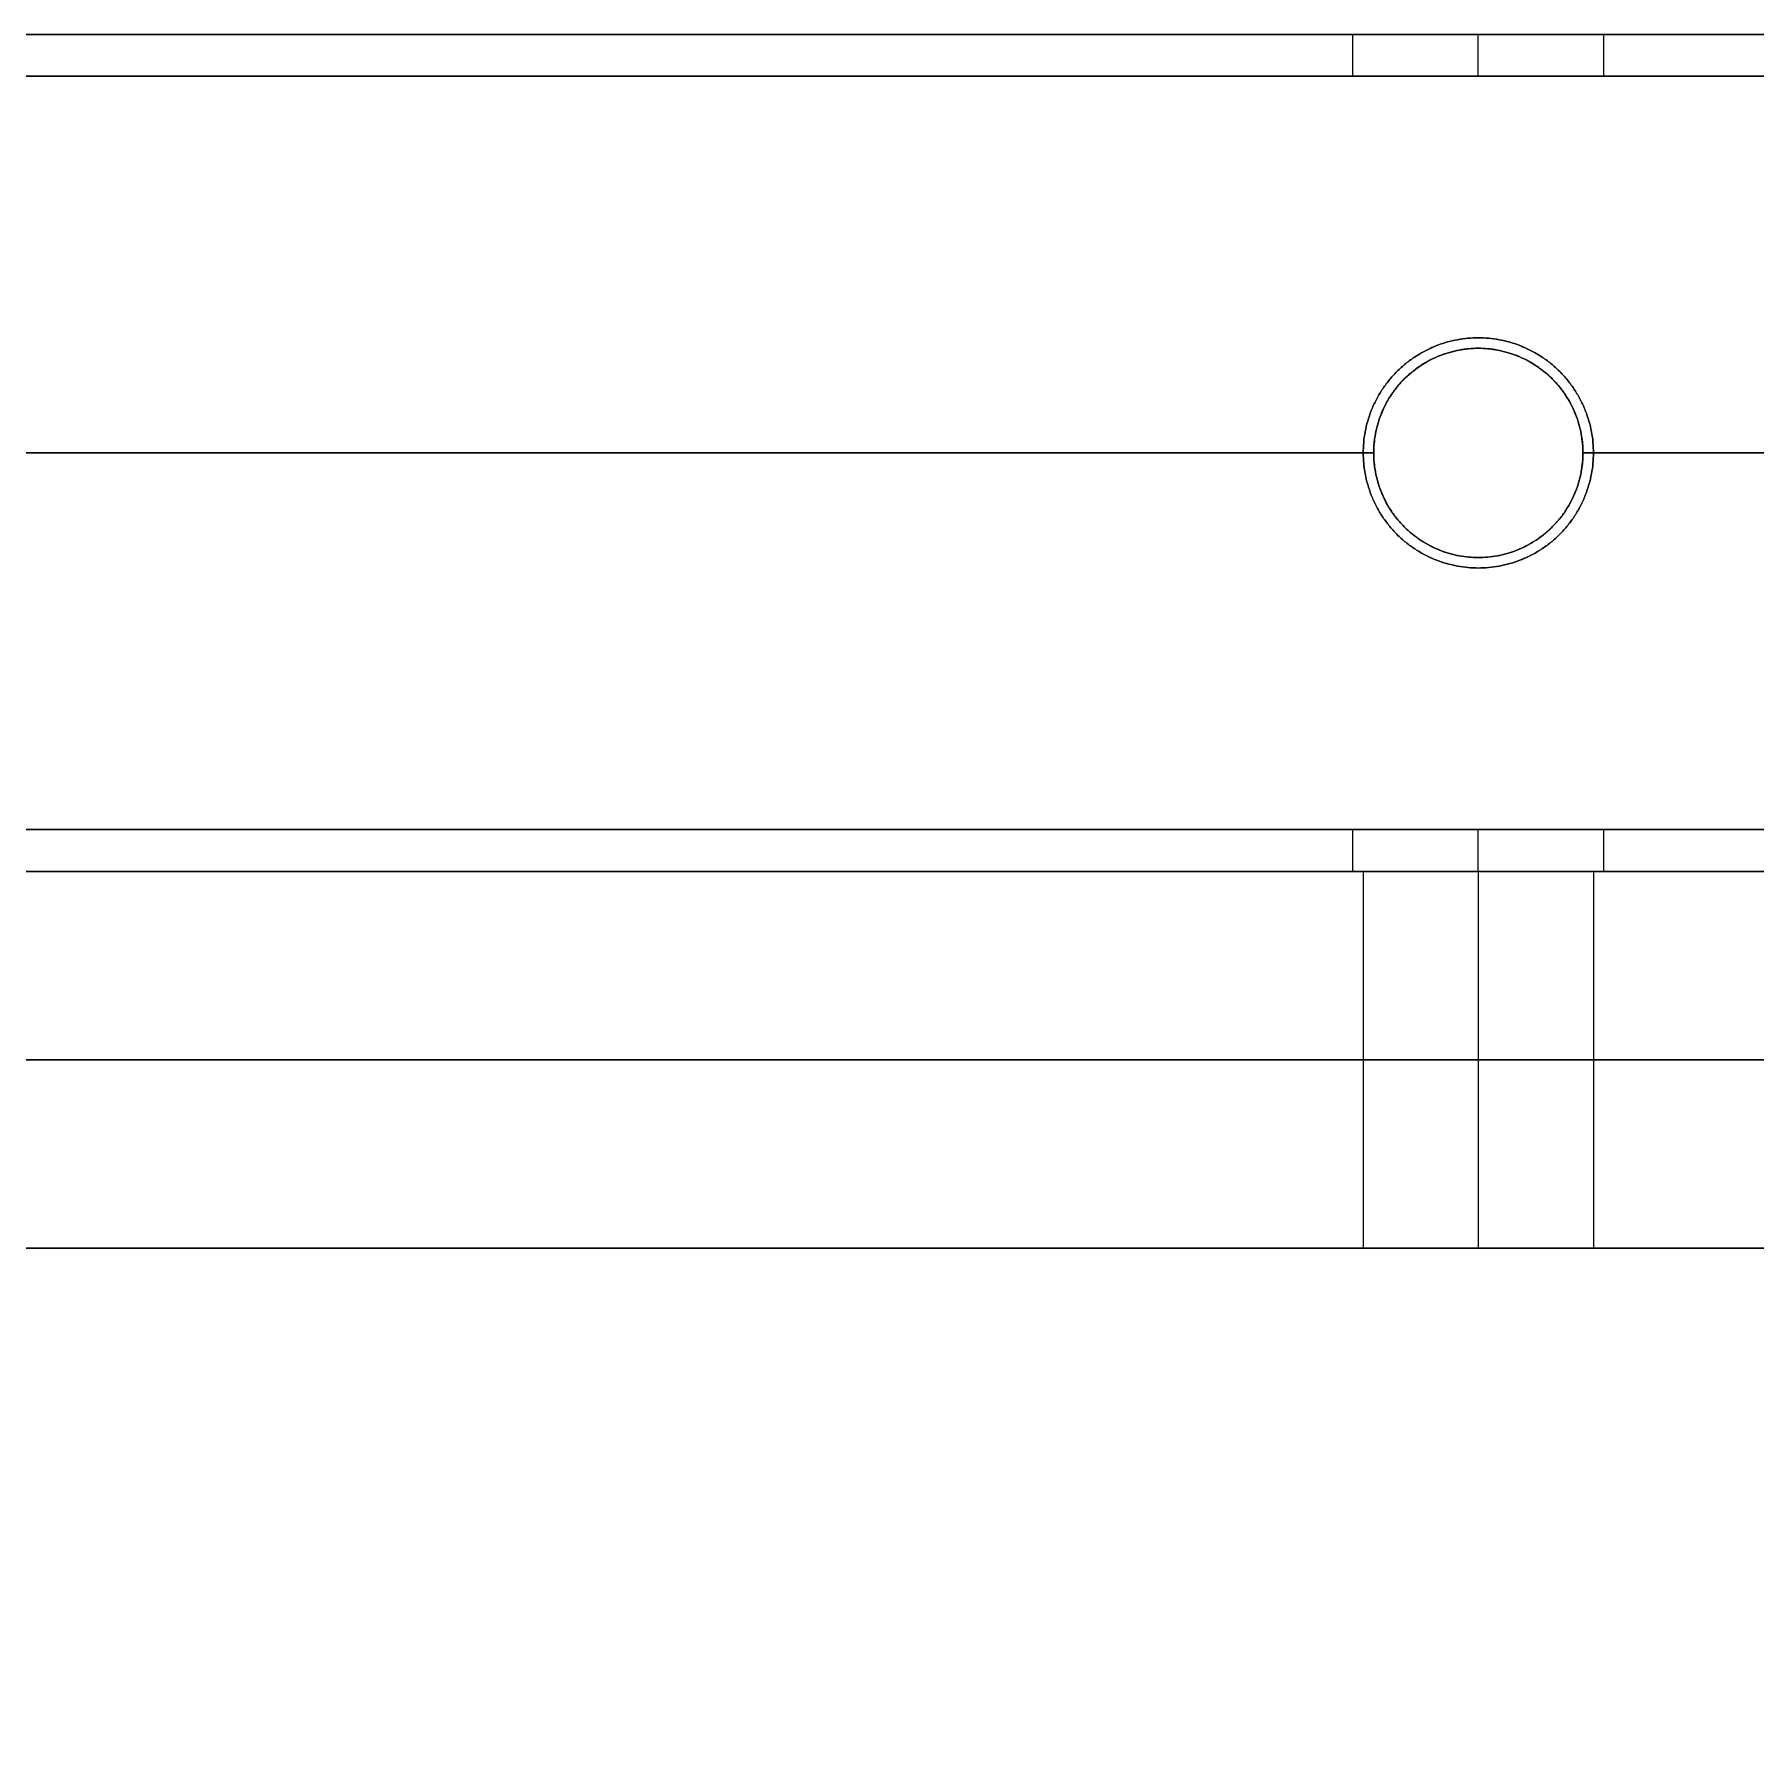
# Model space of a CAD drawing. Header units: millimetres. Extents: x -6529 to 809, y -8611 to 207.
# Drawn here: x 644.5 to 726.8, y 125.1 to 207.4 of the extents above; entities that cross this region are included whole.
import ezdxf

# ---------------------------------------------------------------- set-up
doc = ezdxf.new("R2010")
doc.units = ezdxf.units.MM
doc.header["$MEASUREMENT"] = 0
doc.layers.add('platen', color=7, linetype='Continuous', true_color=0x007f00)
doc.layers.add('staal', color=5, linetype='Continuous', true_color=0x0000ff)

# ---------------------------------------------------------------- blocks, each defined once
blk = doc.blocks.new('plaat base')
at = {"layer": 'platen'}
for p, q in [((1220.5, 43.5), (1220.5, 43.5, 18)), ((1215, 38), (1215, 38, 18)), ((1226, 38), (1226, 38, 18)), ((1220.5, 32.5), (1220.5, 32.5, 18))]:
    blk.add_line(p, q, dxfattribs=at)
for points in [[(1258, 58), (1108, 58), (958, 58)], [(1258, 58, 18), (1108, 58, 18), (958, 58, 18)], [(1258, 58, 9), (1108, 58, 9), (958, 58, 9)]]:
    blk.add_open_spline(points, degree=2, dxfattribs=at)
for points in [[(1220.5, 43.5), (1226, 43.5), (1226, 38), (1226, 32.5), (1220.5, 32.5), (1215, 32.5), (1215, 38), (1215, 43.5), (1220.5, 43.5)], [(1220.5, 43.5, 18), (1226, 43.5, 18), (1226, 38, 18), (1226, 32.5, 18), (1220.5, 32.5, 18), (1215, 32.5, 18), (1215, 38, 18), (1215, 43.5, 18), (1220.5, 43.5, 18)]]:
    blk.add_rational_spline(points, [1, 0.707106781187, 1, 0.707106781187, 1, 0.707106781187, 1, 0.707106781187, 1], degree=2, knots=[-31.415927, -31.415927, -31.415927, -23.561945, -23.561945, -15.707963, -15.707963, -7.853982, -7.853982, 0, 0, 0], dxfattribs=at)
blk = doc.blocks.new('top plaat')
at = {"layer": 'platen'}
for p, q in [((1220.5, 25.5), (1220.5, 25.5, 18)), ((1215, 20), (1215, 20, 18)), ((1226, 20), (1226, 20, 18)), ((1220.5, 14.5), (1220.5, 14.5, 18))]:
    blk.add_line(p, q, dxfattribs=at)
for points in [[(1276, 40), (967, 40), (658, 40)], [(1276, 40, 18), (967, 40, 18), (658, 40, 18)], [(1276, 40, 9), (967, 40, 9), (658, 40, 9)]]:
    blk.add_open_spline(points, degree=2, dxfattribs=at)
for points, knots in [([(1220.5, 25.5), (1226, 25.5), (1226, 20), (1226, 14.5), (1220.5, 14.5), (1215, 14.5), (1215, 20), (1215, 25.5), (1220.5, 25.5)], [-31.415927, -31.415927, -31.415927, -23.561945, -23.561945, -15.707963, -15.707963, -7.853982, -7.853982, 0, 0, 0]), ([(1220.5, 25.5, 18), (1226, 25.5, 18), (1226, 20, 18), (1226, 14.5, 18), (1220.5, 14.5, 18), (1215, 14.5, 18), (1215, 20, 18), (1215, 25.5, 18), (1220.5, 25.5, 18)], [-31.415927, -31.415927, -31.415927, -23.561945, -23.561945, -15.707963, -15.707963, -7.853982, -7.853982, 0, 0, 0]), ([(1220.5, 25.5, 9), (1215, 25.5, 9), (1215, 20, 9), (1215, 14.5, 9), (1220.5, 14.5, 9), (1226, 14.5, 9), (1226, 20, 9), (1226, 25.5, 9), (1220.5, 25.5, 9)], [0, 0, 0, 7.853982, 7.853982, 15.707963, 15.707963, 23.561945, 23.561945, 31.415927, 31.415927, 31.415927])]:
    blk.add_rational_spline(points, [1, 0.707106781187, 1, 0.707106781187, 1, 0.707106781187, 1, 0.707106781187, 1], degree=2, knots=knots, dxfattribs=at)
blk = doc.blocks.new('plaat laag')
at = {"layer": 'platen'}
for p, q in [((-0.298, -90, 638), (17.702, -90.059, 638)), ((-0.316, -95.499, 643.5), (17.684, -95.559, 643.5)), ((-0.316, -95.499, 632.5), (17.684, -95.559, 632.5)), ((-0.334, -100.999, 638), (17.666, -101.059, 638))]:
    blk.add_line(p, q, dxfattribs=at)
for points in [[(-1.184, -357.998), (-0.592, -178.999), (0, 0)], [(7.816, -358.028), (8.408, -179.029), (9, -0.03)], [(16.816, -358.058), (17.408, -179.059), (18, -0.06)], [(-0.192, -58, 300), (-2.175, -657.996, 300), (-4.159, -1257.993, 300)], [(-0.192, -58, 658), (-0.688, -207.999, 658), (-1.184, -357.998, 658)], [(8.808, -58.029, 658), (8.312, -208.029, 658), (7.816, -358.028, 658)], [(17.808, -58.059, 300), (15.825, -658.056, 300), (13.841, -1258.053, 300)], [(17.808, -58.059, 658), (17.312, -208.058, 658), (16.816, -358.058, 658)]]:
    blk.add_open_spline(points, degree=2, dxfattribs=at)
for points in [[(-0.316, -95.499, 643.5), (-0.298, -90, 643.5), (-0.298, -90, 638), (-0.298, -90, 632.5), (-0.316, -95.499, 632.5), (-0.334, -100.999, 632.5), (-0.334, -100.999, 638), (-0.334, -100.999, 643.5), (-0.316, -95.499, 643.5)], [(17.684, -95.559, 643.5), (17.702, -90.059, 643.5), (17.702, -90.059, 638), (17.702, -90.059, 632.5), (17.684, -95.559, 632.5), (17.666, -101.059, 632.5), (17.666, -101.059, 638), (17.666, -101.059, 643.5), (17.684, -95.559, 643.5)]]:
    blk.add_rational_spline(points, [1, 0.707106781187, 1, 0.707106781187, 1, 0.707106781187, 1, 0.707106781187, 1], degree=2, knots=[-31.415927, -31.415927, -31.415927, -23.561945, -23.561945, -15.707963, -15.707963, -7.853982, -7.853982, 0, 0, 0], dxfattribs=at)

msp = doc.modelspace()

# ---------------------------------------------------------------- linework, layer by layer
at = {"layer": 'staal'}
for p, q in [((707.526, 205.367, 20), (707.526, 207.367, 20)), ((707.526, 205.367, 696), (707.526, 207.367, 696)), ((713.526, 205.367, 26), (713.526, 207.367, 26)), ((713.526, 205.367, 14), (713.526, 207.367, 14)), ((713.526, 205.367, 702), (713.526, 207.367, 702)), ((713.526, 205.367, 690), (713.526, 207.367, 690)), ((719.526, 205.367, 20), (719.526, 207.367, 20)), ((719.526, 205.367, 696), (719.526, 207.367, 696)), ((713.526, 192.367, 38), (713.526, 192.367, 40)), ((713.526, 192.367), (713.526, 192.367, 2)), ((713.526, 192.367, 714), (713.526, 192.367, 716)), ((713.526, 192.367, 676), (713.526, 192.367, 678)), ((708.526, 187.367, 38), (708.526, 187.367, 40)), ((708.526, 187.367), (708.526, 187.367, 2)), ((708.526, 187.367, 714), (708.526, 187.367, 716)), ((708.526, 187.367, 676), (708.526, 187.367, 678)), ((718.526, 187.367, 38), (718.526, 187.367, 40)), ((718.526, 187.367), (718.526, 187.367, 2)), ((718.526, 187.367, 714), (718.526, 187.367, 716)), ((718.526, 187.367, 676), (718.526, 187.367, 678)), ((713.526, 182.367), (713.526, 182.367, 2)), ((713.526, 182.367, 38), (713.526, 182.367, 40)), ((713.526, 182.367, 676), (713.526, 182.367, 678)), ((713.526, 182.367, 714), (713.526, 182.367, 716)), ((707.526, 167.367, 20), (707.526, 169.367, 20)), ((707.526, 167.367, 696), (707.526, 169.367, 696)), ((713.526, 167.367, 26), (713.526, 169.367, 26)), ((713.526, 167.367, 14), (713.526, 169.367, 14)), ((713.526, 167.367, 702), (713.526, 169.367, 702)), ((713.526, 167.367, 690), (713.526, 169.367, 690)), ((719.526, 167.367, 20), (719.526, 169.367, 20)), ((719.526, 167.367, 696), (719.526, 169.367, 696))]:
    msp.add_line(p, q, dxfattribs=at)
for points in [[(-506.974, 207.367), (809.026, 207.367), (809.026, -1108.633), (-506.974, -1108.633)], [(-466.974, 167.367), (769.026, 167.367), (769.026, -1068.633), (-466.974, -1068.633)]]:
    msp.add_lwpolyline(points, close=True, dxfattribs=at)
for centre in [(713.526, 187.367), (713.526, 187.367, 39), (713.526, 187.367, 1), (713.526, 187.367, 676), (713.526, 187.367, 715), (713.526, 187.367, 677)]:
    msp.add_circle(centre, 5, dxfattribs=at)
for points in [[(809.026, 207.367), (151.026, 207.367), (-506.974, 207.367)], [(809.026, 207.367, 40), (151.026, 207.367, 40), (-506.974, 207.367, 40)], [(-506.974, 207.367, 676), (151.026, 207.367, 676), (809.026, 207.367, 676)], [(-506.974, 207.367, 716), (151.026, 207.367, 716), (809.026, 207.367, 716)], [(707.526, 207.367, 20), (676.026, 207.367, 20), (644.526, 207.367, 20)], [(644.526, 207.367, 696), (676.026, 207.367, 696), (707.526, 207.367, 696)], [(809.026, 207.367, 20), (764.276, 207.367, 20), (719.526, 207.367, 20)], [(719.526, 207.367, 696), (764.276, 207.367, 696), (809.026, 207.367, 696)], [(807.026, 205.367, 38), (151.026, 205.367, 38), (-504.974, 205.367, 38)], [(807.026, 205.367, 2), (151.026, 205.367, 2), (-504.974, 205.367, 2)], [(-504.974, 205.367, 714), (151.026, 205.367, 714), (807.026, 205.367, 714)], [(-504.974, 205.367, 678), (151.026, 205.367, 678), (807.026, 205.367, 678)], [(707.526, 205.367, 20), (676.026, 205.367, 20), (644.526, 205.367, 20)], [(644.526, 205.367, 696), (676.026, 205.367, 696), (707.526, 205.367, 696)], [(807.026, 205.367, 20), (763.276, 205.367, 20), (719.526, 205.367, 20)], [(719.526, 205.367, 696), (763.276, 205.367, 696), (807.026, 205.367, 696)], [(708.526, 187.367, 40), (676.026, 187.367, 40), (643.526, 187.367, 40)], [(708.526, 187.367, 38), (676.026, 187.367, 38), (643.526, 187.367, 38)], [(708.526, 187.367, 2), (676.026, 187.367, 2), (643.526, 187.367, 2)], [(708.526, 187.367), (676.026, 187.367), (643.526, 187.367)], [(643.526, 187.367, 716), (676.026, 187.367, 716), (708.526, 187.367, 716)], [(643.526, 187.367, 714), (676.026, 187.367, 714), (708.526, 187.367, 714)], [(643.526, 187.367, 678), (676.026, 187.367, 678), (708.526, 187.367, 678)], [(643.526, 187.367, 676), (676.026, 187.367, 676), (708.526, 187.367, 676)], [(789.026, 187.367, 40), (753.776, 187.367, 40), (718.526, 187.367, 40)], [(789.026, 187.367, 38), (753.776, 187.367, 38), (718.526, 187.367, 38)], [(789.026, 187.367, 2), (753.776, 187.367, 2), (718.526, 187.367, 2)], [(789.026, 187.367), (753.776, 187.367), (718.526, 187.367)], [(718.526, 187.367, 716), (753.776, 187.367, 716), (789.026, 187.367, 716)], [(718.526, 187.367, 714), (753.776, 187.367, 714), (789.026, 187.367, 714)], [(718.526, 187.367, 678), (753.776, 187.367, 678), (789.026, 187.367, 678)], [(718.526, 187.367, 676), (753.776, 187.367, 676), (789.026, 187.367, 676)], [(771.026, 169.367, 38), (151.026, 169.367, 38), (-468.974, 169.367, 38)], [(771.026, 169.367, 2), (151.026, 169.367, 2), (-468.974, 169.367, 2)], [(-468.974, 169.367, 714), (151.026, 169.367, 714), (771.026, 169.367, 714)], [(-468.974, 169.367, 678), (151.026, 169.367, 678), (771.026, 169.367, 678)], [(707.526, 169.367, 20), (676.026, 169.367, 20), (644.526, 169.367, 20)], [(644.526, 169.367, 696), (676.026, 169.367, 696), (707.526, 169.367, 696)], [(771.026, 169.367, 20), (745.276, 169.367, 20), (719.526, 169.367, 20)], [(719.526, 169.367, 696), (745.276, 169.367, 696), (771.026, 169.367, 696)], [(769.026, 167.367), (151.026, 167.367), (-466.974, 167.367)], [(769.026, 167.367, 40), (151.026, 167.367, 40), (-466.974, 167.367, 40)], [(-466.974, 167.367, 676), (151.026, 167.367, 676), (769.026, 167.367, 676)], [(-466.974, 167.367, 716), (151.026, 167.367, 716), (769.026, 167.367, 716)], [(707.526, 167.367, 20), (676.026, 167.367, 20), (644.526, 167.367, 20)], [(644.526, 167.367, 696), (676.026, 167.367, 696), (707.526, 167.367, 696)], [(769.026, 167.367, 20), (744.276, 167.367, 20), (719.526, 167.367, 20)], [(719.526, 167.367, 696), (744.276, 167.367, 696), (769.026, 167.367, 696)]]:
    msp.add_open_spline(points, degree=2, dxfattribs=at)
for points, weights, knots in [([(638.526, 207.367, 702), (644.526, 207.367, 702), (644.526, 207.367, 696), (644.526, 207.367, 690), (638.526, 207.367, 690), (632.526, 207.367, 690), (632.526, 207.367, 696), (632.526, 207.367, 702), (638.526, 207.367, 702)], [0.999999860338, 0.707106851018, 1, 0.707106781187, 1, 0.707106781187, 1, 0.707106851018, 0.999999860338], [-31.415927, -31.415927, -31.415927, -23.561946, -23.561946, -15.707963, -15.707963, -7.853981, -7.853981, 0, 0, 0]), ([(713.526, 207.367, 26), (707.526, 207.367, 26), (707.526, 207.367, 20), (707.526, 207.367, 14), (713.526, 207.367, 14), (719.526, 207.367, 14), (719.526, 207.367, 20), (719.526, 207.367, 26), (713.526, 207.367, 26)], [0.999999860338, 0.707106851018, 1, 0.707106781187, 1, 0.707106781187, 1, 0.707106851018, 0.999999860338], [-31.415927, -31.415927, -31.415927, -23.561946, -23.561946, -15.707963, -15.707963, -7.853981, -7.853981, 0, 0, 0]), ([(713.526, 207.367, 702), (719.526, 207.367, 702), (719.526, 207.367, 696), (719.526, 207.367, 690), (713.526, 207.367, 690), (707.526, 207.367, 690), (707.526, 207.367, 696), (707.526, 207.367, 702), (713.526, 207.367, 702)], [0.999999860338, 0.707106851018, 1, 0.707106781187, 1, 0.707106781187, 1, 0.707106851018, 0.999999860338], [-31.415927, -31.415927, -31.415927, -23.561946, -23.561946, -15.707963, -15.707963, -7.853981, -7.853981, 0, 0, 0]), ([(713.526, 205.367, 26), (719.526, 205.367, 26), (719.526, 205.367, 20), (719.526, 205.367, 14), (713.526, 205.367, 14), (707.526, 205.367, 14), (707.526, 205.367, 20), (707.526, 205.367, 26), (713.526, 205.367, 26)], [1, 0.707106781187, 1, 0.707106781187, 1, 0.707106781187, 1, 0.707106781187, 1], [0, 0, 0, 7.853982, 7.853982, 15.707963, 15.707963, 23.561945, 23.561945, 31.415927, 31.415927, 31.415927]), ([(713.526, 205.367, 702), (707.526, 205.367, 702), (707.526, 205.367, 696), (707.526, 205.367, 690), (713.526, 205.367, 690), (719.526, 205.367, 690), (719.526, 205.367, 696), (719.526, 205.367, 702), (713.526, 205.367, 702)], [1, 0.707106781187, 1, 0.707106781187, 1, 0.707106781187, 1, 0.707106781187, 1], [0, 0, 0, 7.853982, 7.853982, 15.707963, 15.707963, 23.561945, 23.561945, 31.415927, 31.415927, 31.415927]), ([(713.526, 182.367, 40), (708.526, 182.367, 40), (708.526, 187.367, 40), (708.526, 192.367, 40), (713.526, 192.367, 40), (718.526, 192.367, 40), (718.526, 187.367, 40), (718.526, 182.367, 40), (713.526, 182.367, 40)], [1, 0.707106781187, 1, 0.707106781187, 1, 0.707106781187, 1, 0.707106781187, 1], [-31.415927, -31.415927, -31.415927, -23.561945, -23.561945, -15.707963, -15.707963, -7.853982, -7.853982, 0, 0, 0]), ([(713.526, 182.367, 38), (718.526, 182.367, 38), (718.526, 187.367, 38), (718.526, 192.367, 38), (713.526, 192.367, 38), (708.526, 192.367, 38), (708.526, 187.367, 38), (708.526, 182.367, 38), (713.526, 182.367, 38)], [1, 0.707106781187, 1, 0.707106781187, 1, 0.707106781187, 1, 0.707106781187, 1], [0, 0, 0, 7.853982, 7.853982, 15.707963, 15.707963, 23.561945, 23.561945, 31.415927, 31.415927, 31.415927]), ([(713.526, 182.367, 2), (708.526, 182.367, 2), (708.526, 187.367, 2), (708.526, 192.367, 2), (713.526, 192.367, 2), (718.526, 192.367, 2), (718.526, 187.367, 2), (718.526, 182.367, 2), (713.526, 182.367, 2)], [1, 0.707106781187, 1, 0.707106781187, 1, 0.707106781187, 1, 0.707106781187, 1], [-31.415927, -31.415927, -31.415927, -23.561945, -23.561945, -15.707963, -15.707963, -7.853982, -7.853982, 0, 0, 0]), ([(713.526, 182.367, 716), (718.526, 182.367, 716), (718.526, 187.367, 716), (718.526, 192.367, 716), (713.526, 192.367, 716), (708.526, 192.367, 716), (708.526, 187.367, 716), (708.526, 182.367, 716), (713.526, 182.367, 716)], [1, 0.707106781187, 1, 0.707106781187, 1, 0.707106781187, 1, 0.707106781187, 1], [-31.415927, -31.415927, -31.415927, -23.561945, -23.561945, -15.707963, -15.707963, -7.853982, -7.853982, 0, 0, 0]), ([(713.526, 182.367, 714), (708.526, 182.367, 714), (708.526, 187.367, 714), (708.526, 192.367, 714), (713.526, 192.367, 714), (718.526, 192.367, 714), (718.526, 187.367, 714), (718.526, 182.367, 714), (713.526, 182.367, 714)], [1, 0.707106781187, 1, 0.707106781187, 1, 0.707106781187, 1, 0.707106781187, 1], [0, 0, 0, 7.853982, 7.853982, 15.707963, 15.707963, 23.561945, 23.561945, 31.415927, 31.415927, 31.415927]), ([(713.526, 182.367, 678), (718.526, 182.367, 678), (718.526, 187.367, 678), (718.526, 192.367, 678), (713.526, 192.367, 678), (708.526, 192.367, 678), (708.526, 187.367, 678), (708.526, 182.367, 678), (713.526, 182.367, 678)], [1, 0.707106781187, 1, 0.707106781187, 1, 0.707106781187, 1, 0.707106781187, 1], [-31.415927, -31.415927, -31.415927, -23.561945, -23.561945, -15.707963, -15.707963, -7.853982, -7.853982, 0, 0, 0]), ([(713.526, 169.367, 26), (707.526, 169.367, 26), (707.526, 169.367, 20), (707.526, 169.367, 14), (713.526, 169.367, 14), (719.526, 169.367, 14), (719.526, 169.367, 20), (719.526, 169.367, 26), (713.526, 169.367, 26)], [1, 0.707106781187, 1, 0.707106781187, 1, 0.707106781187, 1, 0.707106781187, 1], [-31.415927, -31.415927, -31.415927, -23.561945, -23.561945, -15.707963, -15.707963, -7.853982, -7.853982, 0, 0, 0]), ([(713.526, 169.367, 702), (719.526, 169.367, 702), (719.526, 169.367, 696), (719.526, 169.367, 690), (713.526, 169.367, 690), (707.526, 169.367, 690), (707.526, 169.367, 696), (707.526, 169.367, 702), (713.526, 169.367, 702)], [1, 0.707106781187, 1, 0.707106781187, 1, 0.707106781187, 1, 0.707106781187, 1], [-31.415927, -31.415927, -31.415927, -23.561945, -23.561945, -15.707963, -15.707963, -7.853982, -7.853982, 0, 0, 0]), ([(713.526, 167.367, 26), (719.526, 167.367, 26), (719.526, 167.367, 20), (719.526, 167.367, 14), (713.526, 167.367, 14), (707.526, 167.367, 14), (707.526, 167.367, 20), (707.526, 167.367, 26), (713.526, 167.367, 26)], [0.999999860338, 0.707106851018, 1, 0.707106781187, 1, 0.707106781187, 1, 0.707106851018, 0.999999860338], [0, 0, 0, 7.853981, 7.853981, 15.707963, 15.707963, 23.561946, 23.561946, 31.415927, 31.415927, 31.415927]), ([(713.526, 167.367, 702), (707.526, 167.367, 702), (707.526, 167.367, 696), (707.526, 167.367, 690), (713.526, 167.367, 690), (719.526, 167.367, 690), (719.526, 167.367, 696), (719.526, 167.367, 702), (713.526, 167.367, 702)], [0.999999860338, 0.707106851018, 1, 0.707106781187, 1, 0.707106781187, 1, 0.707106851018, 0.999999860338], [0, 0, 0, 7.853981, 7.853981, 15.707963, 15.707963, 23.561946, 23.561946, 31.415927, 31.415927, 31.415927])]:
    msp.add_rational_spline(points, weights, degree=2, knots=knots, dxfattribs=at)

# ---------------------------------------------------------------- block references
at = {"layer": 'platen'}
for name, p in [('plaat base', (-506.974, 149.367, 40)), ('top plaat', (-506.974, 167.367, 716))]:
    msp.add_blockref(name, p, dxfattribs=at)
at = {"layer": 'platen', "rotation": 270.1894193054011}
msp.add_blockref('plaat laag', (809.026, 167.367, 58), dxfattribs=at)

doc.saveas('drawing.dxf')
